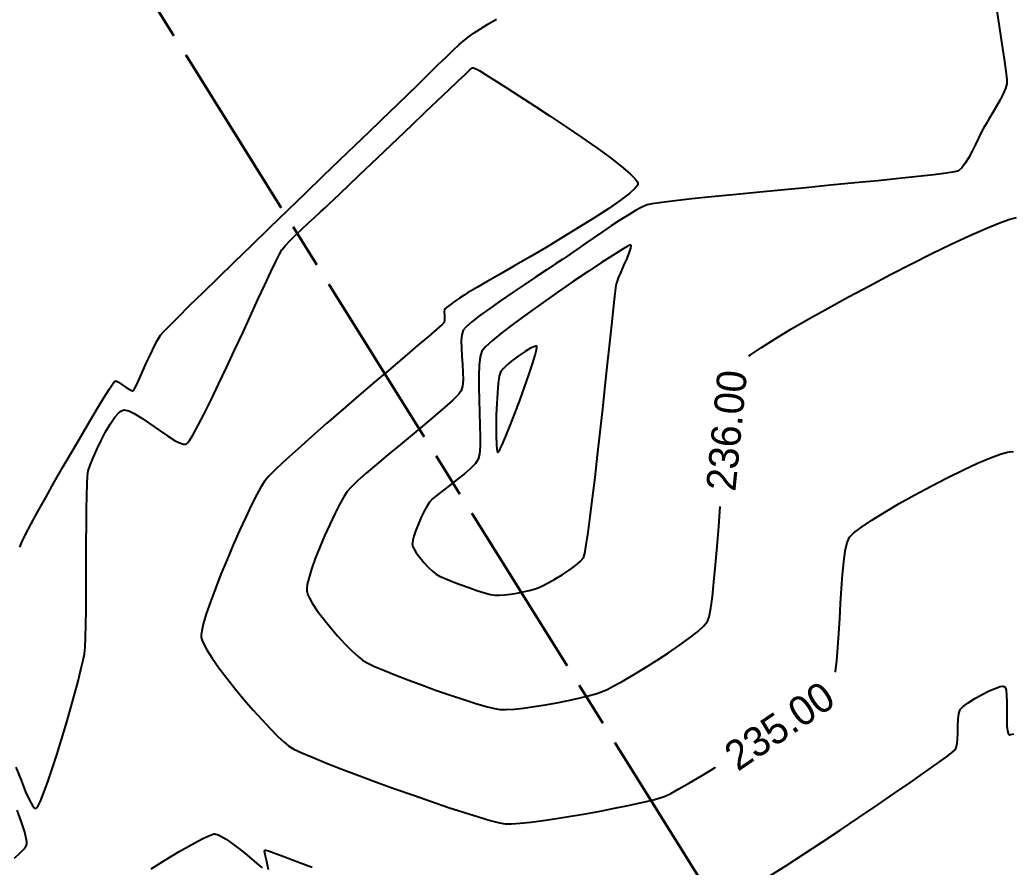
# Model space of a CAD drawing. Header units: metres. Extents: x 708931 to 723899, y 5405153 to 5413472.
# Drawn here: x 709783.1 to 709917.6, y 5411974.8 to 5412089.5 of the extents above; entities that cross this region are included whole.
import ezdxf

# ---------------------------------------------------------------- set-up
doc = ezdxf.new("R2010")
doc.units = ezdxf.units.M
doc.header["$LTSCALE"] = 12.7
doc.header["$MEASUREMENT"] = 0
doc.linetypes.add('ACAD_ISO08W100', pattern=[36, 24, -3, 6, -3])
doc.layers.add('CONT-MJR1', color=252, linetype='Continuous')
doc.layers.add('CONT-MNR1', color=251, linetype='Continuous')
doc.layers.add('corte', color=214, linetype='ACAD_ISO08W100', lineweight=40)

msp = doc.modelspace()

# ---------------------------------------------------------------- linework, layer by layer
at = {"layer": 'CONT-MJR1', "elevation": 235, "flags": 128}
for points in [[(709782.57, 5411988.32), (709783.26, 5411986.55), (709783.89, 5411985), (709784.45, 5411983.79), (709784.82, 5411983.12), (709785.05, 5411982.82), (709785.17, 5411982.73), (709785.22, 5411982.72), (709785.27, 5411982.73), (709785.38, 5411982.82), (709785.58, 5411983.1), (709785.9, 5411983.73), (709786.37, 5411984.88), (709786.91, 5411986.36), (709787.5, 5411988.1), (709788.12, 5411990.02), (709788.75, 5411992.07), (709789.36, 5411994.16), (709789.95, 5411996.22), (709790.5, 5411998.19), (709790.98, 5411999.99), (709791.38, 5412001.55), (709791.67, 5412002.81), (709791.85, 5412003.67), (709791.94, 5412004.57), (709792.01, 5412005.91), (709792.05, 5412007.61), (709792.08, 5412009.59), (709792.09, 5412011.78), (709792.1, 5412014.11), (709792.1, 5412016.49), (709792.1, 5412018.86), (709792.11, 5412021.14), (709792.12, 5412023.24), (709792.15, 5412025.1), (709792.2, 5412026.65), (709792.27, 5412027.79), (709792.37, 5412028.46), (709792.63, 5412029.24), (709793.02, 5412030.23), (709793.52, 5412031.36), (709794.09, 5412032.55), (709794.71, 5412033.72), (709795.35, 5412034.8), (709795.98, 5412035.71), (709796.46, 5412036.26), (709796.79, 5412036.54), (709796.99, 5412036.65), (709797.09, 5412036.69), (709797.19, 5412036.71), (709797.42, 5412036.69), (709797.86, 5412036.57), (709798.57, 5412036.22), (709799.62, 5412035.58), (709800.77, 5412034.79), (709801.95, 5412033.96), (709803.1, 5412033.18), (709804.14, 5412032.54), (709804.84, 5412032.21), (709805.27, 5412032.08), (709805.51, 5412032.07), (709805.6, 5412032.09), (709805.66, 5412032.12), (709805.79, 5412032.24), (709806.06, 5412032.58), (709806.51, 5412033.28), (709807.21, 5412034.54), (709808.05, 5412036.16), (709808.99, 5412038.06), (709810.01, 5412040.18), (709811.08, 5412042.45), (709812.17, 5412044.8), (709813.27, 5412047.16), (709814.33, 5412049.47), (709815.34, 5412051.66), (709816.26, 5412053.65), (709817.08, 5412055.39), (709817.75, 5412056.8), (709818.27, 5412057.82), (709818.59, 5412058.37), (709819.07, 5412058.97), (709819.71, 5412059.66), (709820.47, 5412060.42), (709821.31, 5412061.21), (709822.17, 5412062.02), (709823.02, 5412062.8), (709823.82, 5412063.53), (709824.53, 5412064.17), (709825.09, 5412064.7), (709825.59, 5412065.18), (709826.46, 5412066.01), (709827.64, 5412067.14), (709829.08, 5412068.52), (709830.71, 5412070.07), (709832.47, 5412071.75), (709834.3, 5412073.51), (709836.15, 5412075.27), (709837.95, 5412076.98), (709839.64, 5412078.59), (709841.16, 5412080.04), (709842.46, 5412081.27), (709843.47, 5412082.22), (709844.02, 5412082.74), (709844.28, 5412082.97), (709844.36, 5412083.04), (709844.38, 5412083.05), (709844.41, 5412083.05), (709844.49, 5412083.04), (709844.63, 5412082.99), (709844.85, 5412082.9), (709845.06, 5412082.79), (709845.36, 5412082.61), (709846.16, 5412082.11), (709847.38, 5412081.34), (709848.94, 5412080.35), (709850.76, 5412079.18), (709852.78, 5412077.88), (709854.91, 5412076.48), (709857.07, 5412075.04), (709859.2, 5412073.59), (709861.2, 5412072.19), (709863.01, 5412070.87), (709864.55, 5412069.68), (709865.75, 5412068.67), (709866.4, 5412068.01), (709866.69, 5412067.63), (709866.77, 5412067.43), (709866.78, 5412067.34), (709866.77, 5412067.26), (709866.67, 5412067.06), (709866.36, 5412066.69), (709865.68, 5412066.07), (709864.43, 5412065.11), (709862.82, 5412063.99), (709860.94, 5412062.76), (709858.84, 5412061.44), (709856.62, 5412060.08), (709854.36, 5412058.72), (709852.12, 5412057.4), (709849.99, 5412056.16), (709848.05, 5412055.04), (709846.38, 5412054.08), (709845.04, 5412053.32), (709844.13, 5412052.79), (709843.71, 5412052.55), (709843.25, 5412052.24), (709842.64, 5412051.83), (709841.96, 5412051.38), (709841.34, 5412050.95), (709840.85, 5412050.58), (709840.61, 5412050.34), (709840.56, 5412049.97), (709840.58, 5412049.45), (709840.61, 5412048.92), (709840.56, 5412048.55), (709840.28, 5412048.28), (709839.54, 5412047.63), (709838.41, 5412046.66), (709836.94, 5412045.41), (709835.21, 5412043.93), (709833.27, 5412042.28), (709831.18, 5412040.5), (709829.01, 5412038.64), (709826.83, 5412036.76), (709824.68, 5412034.9), (709822.65, 5412033.12), (709820.78, 5412031.46), (709819.14, 5412029.98), (709817.8, 5412028.72), (709816.81, 5412027.74), (709816.25, 5412027.09), (709815.78, 5412026.34), (709815.19, 5412025.24), (709814.48, 5412023.84), (709813.7, 5412022.2), (709812.86, 5412020.39), (709812, 5412018.45), (709811.15, 5412016.45), (709810.33, 5412014.46), (709809.57, 5412012.53), (709808.9, 5412010.71), (709808.35, 5412009.08), (709807.94, 5412007.69), (709807.74, 5412006.79), (709807.67, 5412006.26), (709807.66, 5412005.98), (709807.67, 5412005.87), (709807.7, 5412005.75), (709807.78, 5412005.48), (709807.99, 5412004.99), (709808.41, 5412004.21), (709809.14, 5412003.07), (709810.06, 5412001.78), (709811.12, 5412000.38), (709812.27, 5411998.93), (709813.48, 5411997.47), (709814.71, 5411996.05), (709815.9, 5411994.72), (709817.02, 5411993.52), (709818.02, 5411992.5), (709818.87, 5411991.7), (709819.51, 5411991.17), (709820.18, 5411990.79), (709821.29, 5411990.27), (709822.8, 5411989.62), (709824.62, 5411988.88), (709826.71, 5411988.07), (709828.99, 5411987.2), (709831.4, 5411986.31), (709833.89, 5411985.41), (709836.38, 5411984.52), (709838.82, 5411983.67), (709841.15, 5411982.89), (709843.29, 5411982.18), (709845.2, 5411981.59), (709846.79, 5411981.12), (709848.02, 5411980.8), (709848.82, 5411980.66), (709849.65, 5411980.65), (709850.82, 5411980.73), (709852.26, 5411980.88), (709853.93, 5411981.09), (709855.76, 5411981.36), (709857.7, 5411981.68), (709859.7, 5411982.02), (709861.69, 5411982.38), (709863.63, 5411982.76), (709865.45, 5411983.14), (709867.1, 5411983.5), (709868.52, 5411983.84), (709869.65, 5411984.15), (709870.45, 5411984.42), (709871.22, 5411984.78), (709872.33, 5411985.38), (709873.75, 5411986.19), (709875.4, 5411987.17), (709877.24, 5411988.29), (709877.26, 5411988.31)], [(709893.49, 5412001.19), (709893.52, 5412001.3), (709893.71, 5412002.78), (709893.86, 5412004.52), (709893.99, 5412006.43), (709894.11, 5412008.45), (709894.22, 5412010.51), (709894.34, 5412012.52), (709894.47, 5412014.43), (709894.64, 5412016.15), (709894.84, 5412017.61), (709895.09, 5412018.74), (709895.41, 5412019.47), (709895.99, 5412020.06), (709897.03, 5412020.84), (709898.45, 5412021.79), (709900.19, 5412022.87), (709902.15, 5412024.02), (709904.27, 5412025.2), (709906.46, 5412026.38), (709908.66, 5412027.52), (709910.79, 5412028.57), (709912.76, 5412029.48), (709914.5, 5412030.23), (709915.94, 5412030.76), (709916.83, 5412031), (709917.3, 5412031.06), (709917.52, 5412031.03), (709917.6, 5412031)], [(709782.36, 5411976.02), (709783.16, 5411976.71), (709783.65, 5411977.22), (709783.9, 5411977.58), (709784.01, 5411977.8), (709784.04, 5411977.91), (709784.06, 5411977.99), (709784.05, 5411978.21), (709783.97, 5411978.68), (709783.76, 5411979.53), (709783.32, 5411980.9), (709782.74, 5411982.53)]]:
    msp.add_lwpolyline(points, dxfattribs=at)
at = {"layer": 'CONT-MNR1', "flags": 128}
for points, elevation in [([(709915.28, 5412091.33), (709915.69, 5412088.65), (709916.06, 5412086.25), (709916.36, 5412084.19), (709916.59, 5412082.56), (709916.72, 5412081.42), (709916.73, 5412080.86), (709916.55, 5412080.25), (709916.23, 5412079.51), (709915.81, 5412078.68), (709915.33, 5412077.82), (709914.83, 5412076.96), (709914.34, 5412076.15), (709913.91, 5412075.43), (709913.58, 5412074.86), (709913.27, 5412074.27), (709912.9, 5412073.51), (709912.48, 5412072.65), (709912.03, 5412071.76), (709911.56, 5412070.89), (709911.08, 5412070.11), (709910.62, 5412069.49), (709910.18, 5412069.09), (709909.66, 5412068.95), (709908.52, 5412068.77), (709906.83, 5412068.55), (709904.67, 5412068.3), (709902.11, 5412068.03), (709899.24, 5412067.74), (709896.14, 5412067.44), (709892.87, 5412067.12), (709889.51, 5412066.8), (709886.14, 5412066.48), (709882.84, 5412066.16), (709879.68, 5412065.85), (709876.75, 5412065.56), (709874.1, 5412065.28), (709871.84, 5412065.03), (709870.02, 5412064.81), (709868.72, 5412064.62), (709868.03, 5412064.47), (709867.33, 5412064.17), (709866.46, 5412063.7), (709865.45, 5412063.1), (709864.34, 5412062.4), (709863.17, 5412061.64), (709861.99, 5412060.84), (709860.84, 5412060.05), (709859.75, 5412059.3), (709858.77, 5412058.61), (709857.94, 5412058.03), (709857.29, 5412057.59), (709856.62, 5412057.13), (709855.61, 5412056.48), (709854.36, 5412055.65), (709852.92, 5412054.7), (709851.36, 5412053.66), (709849.76, 5412052.58), (709848.19, 5412051.5), (709846.71, 5412050.46), (709845.39, 5412049.49), (709844.31, 5412048.65), (709843.54, 5412047.97), (709843.13, 5412047.5), (709842.94, 5412046.89), (709842.87, 5412046.06), (709842.88, 5412045.07), (709842.94, 5412043.99), (709843.02, 5412042.87), (709843.08, 5412041.78), (709843.1, 5412040.78), (709843.04, 5412039.93), (709842.86, 5412039.3), (709842.49, 5412038.81), (709841.73, 5412038.05), (709840.66, 5412037.08), (709839.34, 5412035.95), (709837.84, 5412034.69), (709836.23, 5412033.35), (709834.57, 5412031.98), (709832.94, 5412030.63), (709831.39, 5412029.33), (709829.99, 5412028.14), (709828.82, 5412027.1), (709827.94, 5412026.26), (709827.41, 5412025.66), (709826.95, 5412024.93), (709826.39, 5412023.9), (709825.75, 5412022.64), (709825.06, 5412021.21), (709824.37, 5412019.67), (709823.71, 5412018.11), (709823.1, 5412016.58), (709822.59, 5412015.15), (709822.21, 5412013.9), (709822.02, 5412013.06), (709821.95, 5412012.55), (709821.94, 5412012.28), (709821.96, 5412012.17), (709821.98, 5412012.04), (709822.06, 5412011.77), (709822.27, 5412011.29), (709822.68, 5412010.56), (709823.37, 5412009.52), (709824.21, 5412008.4), (709825.15, 5412007.24), (709826.13, 5412006.1), (709827.11, 5412005.04), (709828.03, 5412004.1), (709828.84, 5412003.34), (709829.48, 5412002.82), (709830.11, 5412002.46), (709831.12, 5412001.98), (709832.45, 5412001.41), (709834.02, 5412000.78), (709835.77, 5412000.11), (709837.63, 5411999.42), (709839.53, 5411998.73), (709841.42, 5411998.08), (709843.21, 5411997.48), (709844.84, 5411996.97), (709846.25, 5411996.55), (709847.36, 5411996.27), (709848.12, 5411996.14), (709848.93, 5411996.13), (709850.01, 5411996.2), (709851.3, 5411996.34), (709852.74, 5411996.54), (709854.27, 5411996.78), (709855.82, 5411997.06), (709857.35, 5411997.36), (709858.77, 5411997.67), (709860.04, 5411997.97), (709861.1, 5411998.26), (709861.87, 5411998.53), (709862.6, 5411998.86), (709863.63, 5411999.4), (709864.88, 5412000.09), (709866.3, 5412000.92), (709867.82, 5412001.84), (709869.39, 5412002.82), (709870.94, 5412003.83), (709872.4, 5412004.83), (709873.72, 5412005.78), (709874.84, 5412006.66), (709875.68, 5412007.42), (709876.2, 5412008.04), (709876.43, 5412008.69), (709876.65, 5412009.85), (709876.86, 5412011.45), (709877.08, 5412013.43), (709877.29, 5412015.71), (709877.5, 5412018.23), (709877.72, 5412020.93), (709877.93, 5412023.63)], 236), ([(709783.1, 5412018.13), (709783.36, 5412018.78), (709783.88, 5412019.85), (709784.62, 5412021.26), (709785.54, 5412022.96), (709786.6, 5412024.87), (709787.76, 5412026.92), (709788.98, 5412029.04), (709790.22, 5412031.18), (709791.43, 5412033.25), (709792.58, 5412035.2), (709793.63, 5412036.95), (709794.54, 5412038.43), (709795.26, 5412039.58), (709795.67, 5412040.22), (709795.88, 5412040.5), (709795.96, 5412040.6), (709795.98, 5412040.61), (709796.04, 5412040.62), (709796.18, 5412040.59), (709796.46, 5412040.46), (709796.9, 5412040.17), (709797.5, 5412039.74), (709797.95, 5412039.45), (709798.22, 5412039.32), (709798.36, 5412039.29), (709798.42, 5412039.3), (709798.44, 5412039.32), (709798.52, 5412039.4), (709798.67, 5412039.64), (709798.92, 5412040.13), (709799.32, 5412040.98), (709799.77, 5412042), (709800.27, 5412043.11), (709800.77, 5412044.23), (709801.27, 5412045.28), (709801.73, 5412046.17), (709802.13, 5412046.81), (709802.53, 5412047.26), (709803.35, 5412048.11), (709804.56, 5412049.32), (709806.09, 5412050.84), (709807.9, 5412052.61), (709809.93, 5412054.6), (709812.15, 5412056.76), (709814.49, 5412059.03), (709816.92, 5412061.38), (709819.37, 5412063.75), (709821.81, 5412066.1), (709824.17, 5412068.39), (709826.42, 5412070.55), (709828.5, 5412072.55), (709830.36, 5412074.34), (709831.96, 5412075.88), (709833.24, 5412077.11), (709834.15, 5412077.98), (709834.65, 5412078.46), (709835.21, 5412079.01), (709835.93, 5412079.72), (709836.79, 5412080.56), (709837.73, 5412081.5), (709838.73, 5412082.48), (709839.75, 5412083.48), (709840.76, 5412084.45), (709841.72, 5412085.36), (709842.6, 5412086.17), (709843.36, 5412086.84), (709843.97, 5412087.33), (709844.61, 5412087.77), (709845.46, 5412088.32), (709846.48, 5412088.94), (709847.63, 5412089.61)], 236), ([(709881.8, 5412044.01), (709882.02, 5412044.18), (709883.5, 5412045.18), (709885.35, 5412046.34), (709887.5, 5412047.63), (709889.91, 5412049.03), (709892.52, 5412050.5), (709895.28, 5412052.01), (709898.12, 5412053.53), (709900.98, 5412055.04), (709903.82, 5412056.5), (709906.58, 5412057.88), (709909.2, 5412059.14), (709911.62, 5412060.27), (709913.79, 5412061.23), (709915.65, 5412061.99), (709917.14, 5412062.52), (709918.04, 5412062.75)], 236), ([(709884.63, 5411973.6), (709886.79, 5411974.98), (709889.14, 5411976.51), (709891.62, 5411978.13), (709894.15, 5411979.81), (709896.69, 5411981.51), (709899.17, 5411983.19), (709901.53, 5411984.8), (709903.71, 5411986.3), (709905.64, 5411987.65), (709907.28, 5411988.81), (709908.55, 5411989.74), (709909.4, 5411990.39), (709909.76, 5411990.73), (709909.95, 5411991.27), (709910.04, 5411992.05), (709910.07, 5411992.97), (709910.09, 5411993.93), (709910.12, 5411994.85), (709910.22, 5411995.61), (709910.42, 5411996.14), (709910.82, 5411996.54), (709911.51, 5411997.05), (709912.39, 5411997.61), (709913.37, 5411998.17), (709914.35, 5411998.67), (709915.25, 5411999.05), (709915.84, 5411999.24), (709916.18, 5411999.29), (709916.34, 5411999.27), (709916.4, 5411999.25), (709916.45, 5411999.21), (709916.54, 5411999.08), (709916.63, 5411998.75), (709916.7, 5411998.13), (709916.73, 5411997.13), (709916.72, 5411996.01), (709916.71, 5411994.89), (709916.74, 5411993.89), (709916.81, 5411993.25), (709916.91, 5411992.92), (709917, 5411992.78), (709917.05, 5411992.73), (709917.09, 5411992.72), (709917.25, 5411992.74), (709917.66, 5411992.85)], 234), ([(709800.86, 5411974.57), (709802.82, 5411975.78), (709804.69, 5411976.9), (709806.37, 5411977.87), (709807.79, 5411978.63), (709808.67, 5411979.05), (709809.16, 5411979.23), (709809.39, 5411979.29), (709809.48, 5411979.29), (709809.59, 5411979.28), (709809.86, 5411979.21), (709810.32, 5411979.01), (709811.04, 5411978.59), (709812.05, 5411977.88), (709813.11, 5411977.04), (709814.16, 5411976.17), (709815.12, 5411975.35), (709815.92, 5411974.68)], 234), ([(709816.78, 5411974.44), (709816.69, 5411974.89), (709816.52, 5411975.57), (709816.35, 5411976.26), (709816.26, 5411976.72), (709816.24, 5411976.97), (709816.26, 5411977.07), (709816.29, 5411977.1), (709816.31, 5411977.11), (709816.42, 5411977.08), (709816.76, 5411976.98), (709817.5, 5411976.72), (709818.85, 5411976.22), (709820.61, 5411975.56), (709822.69, 5411974.77)], 234)]:
    msp.add_lwpolyline(points, dxfattribs=dict(at, elevation=elevation))
for points, elevation in [([(709863.89, 5412053.78), (709863.92, 5412053.89), (709864, 5412054.14), (709864.17, 5412054.59), (709864.47, 5412055.29), (709864.89, 5412056.26), (709865.31, 5412057.22), (709865.66, 5412058.07), (709865.83, 5412058.6), (709865.87, 5412058.88), (709865.85, 5412058.99), (709865.82, 5412059.03), (709865.8, 5412059.03), (709865.68, 5412059), (709865.34, 5412058.83), (709864.64, 5412058.43), (709863.41, 5412057.66), (709861.85, 5412056.66), (709860.04, 5412055.46), (709858.07, 5412054.13), (709856, 5412052.71), (709853.93, 5412051.25), (709851.92, 5412049.81), (709850.06, 5412048.44), (709848.42, 5412047.19), (709847.09, 5412046.11), (709846.14, 5412045.25), (709845.65, 5412044.66), (709845.42, 5412043.9), (709845.28, 5412042.78), (709845.22, 5412041.39), (709845.22, 5412039.79), (709845.27, 5412038.08), (709845.33, 5412036.34), (709845.38, 5412034.65), (709845.42, 5412033.1), (709845.41, 5412031.76), (709845.33, 5412030.72), (709845.17, 5412030.06), (709844.77, 5412029.46), (709844.12, 5412028.79), (709843.29, 5412028.07), (709842.36, 5412027.32), (709841.39, 5412026.57), (709840.46, 5412025.86), (709839.63, 5412025.22), (709838.97, 5412024.66), (709838.57, 5412024.23), (709838.24, 5412023.7), (709837.86, 5412023), (709837.45, 5412022.18), (709837.06, 5412021.3), (709836.71, 5412020.42), (709836.43, 5412019.62), (709836.29, 5412019.06), (709836.24, 5412018.72), (709836.23, 5412018.54), (709836.24, 5412018.46), (709836.26, 5412018.38), (709836.32, 5412018.18), (709836.48, 5412017.85), (709836.78, 5412017.36), (709837.28, 5412016.68), (709837.86, 5412016), (709838.45, 5412015.37), (709839, 5412014.84), (709839.45, 5412014.47), (709839.92, 5412014.21), (709840.67, 5412013.87), (709841.63, 5412013.47), (709842.72, 5412013.05), (709843.87, 5412012.64), (709844.98, 5412012.26), (709846, 5412011.94), (709846.84, 5412011.72), (709847.42, 5412011.61), (709847.99, 5412011.61), (709848.71, 5412011.66), (709849.52, 5412011.76), (709850.38, 5412011.9), (709851.24, 5412012.07), (709852.05, 5412012.26), (709852.75, 5412012.45), (709853.29, 5412012.63), (709853.87, 5412012.9), (709854.65, 5412013.3), (709855.55, 5412013.8), (709856.51, 5412014.37), (709857.45, 5412014.99), (709858.3, 5412015.6), (709858.98, 5412016.18), (709859.41, 5412016.7), (709859.58, 5412017.25), (709859.79, 5412018.42), (709860.04, 5412020.12), (709860.33, 5412022.26), (709860.64, 5412024.77), (709860.97, 5412027.56), (709861.31, 5412030.56), (709861.66, 5412033.68), (709862.01, 5412036.84), (709862.35, 5412039.96), (709862.67, 5412042.96), (709862.97, 5412045.75), (709863.25, 5412048.25), (709863.48, 5412050.39), (709863.67, 5412052.08), (709863.81, 5412053.23)], 237), ([(709847.82, 5412030.99), (709847.84, 5412030.99), (709847.92, 5412031.07), (709848.09, 5412031.36), (709848.39, 5412031.99), (709848.89, 5412033.14), (709849.48, 5412034.59), (709850.12, 5412036.24), (709850.78, 5412038), (709851.42, 5412039.77), (709852, 5412041.45), (709852.5, 5412042.94), (709852.87, 5412044.14), (709853.05, 5412044.84), (709853.11, 5412045.17), (709853.1, 5412045.29), (709853.09, 5412045.32), (709853.05, 5412045.34), (709852.94, 5412045.34), (709852.69, 5412045.27), (709852.23, 5412045.05), (709851.5, 5412044.63), (709850.69, 5412044.08), (709849.87, 5412043.48), (709849.12, 5412042.86), (709848.53, 5412042.29), (709848.17, 5412041.82), (709848.01, 5412041.26), (709847.87, 5412040.3), (709847.76, 5412039.03), (709847.67, 5412037.58), (709847.61, 5412036.04), (709847.58, 5412034.53), (709847.58, 5412033.17), (709847.62, 5412032.04), (709847.68, 5412031.4), (709847.74, 5412031.1), (709847.79, 5412031)], 238)]:
    msp.add_lwpolyline(points, close=True, dxfattribs=dict(at, elevation=elevation))
at = {"layer": 'corte', "color": 6, "ltscale": 0.08}
msp.add_line((709992.74, 5411784.82), (709759.96, 5412157.87), dxfattribs=at)

# ---------------------------------------------------------------- texts
at = {"layer": 'CONT-MJR1', "insert": (709885.95, 5411993.91, 235), "char_height": 4, "attachment_point": 5, "rotation": 34.2707}
msp.add_mtext('{235.00}', dxfattribs=at)
at = {"layer": 'CONT-MNR1', "insert": (709878.81, 5412033.92, 236), "char_height": 4, "attachment_point": 5, "rotation": 84.348}
msp.add_mtext('{236.00}', dxfattribs=at)

doc.saveas('drawing.dxf')
